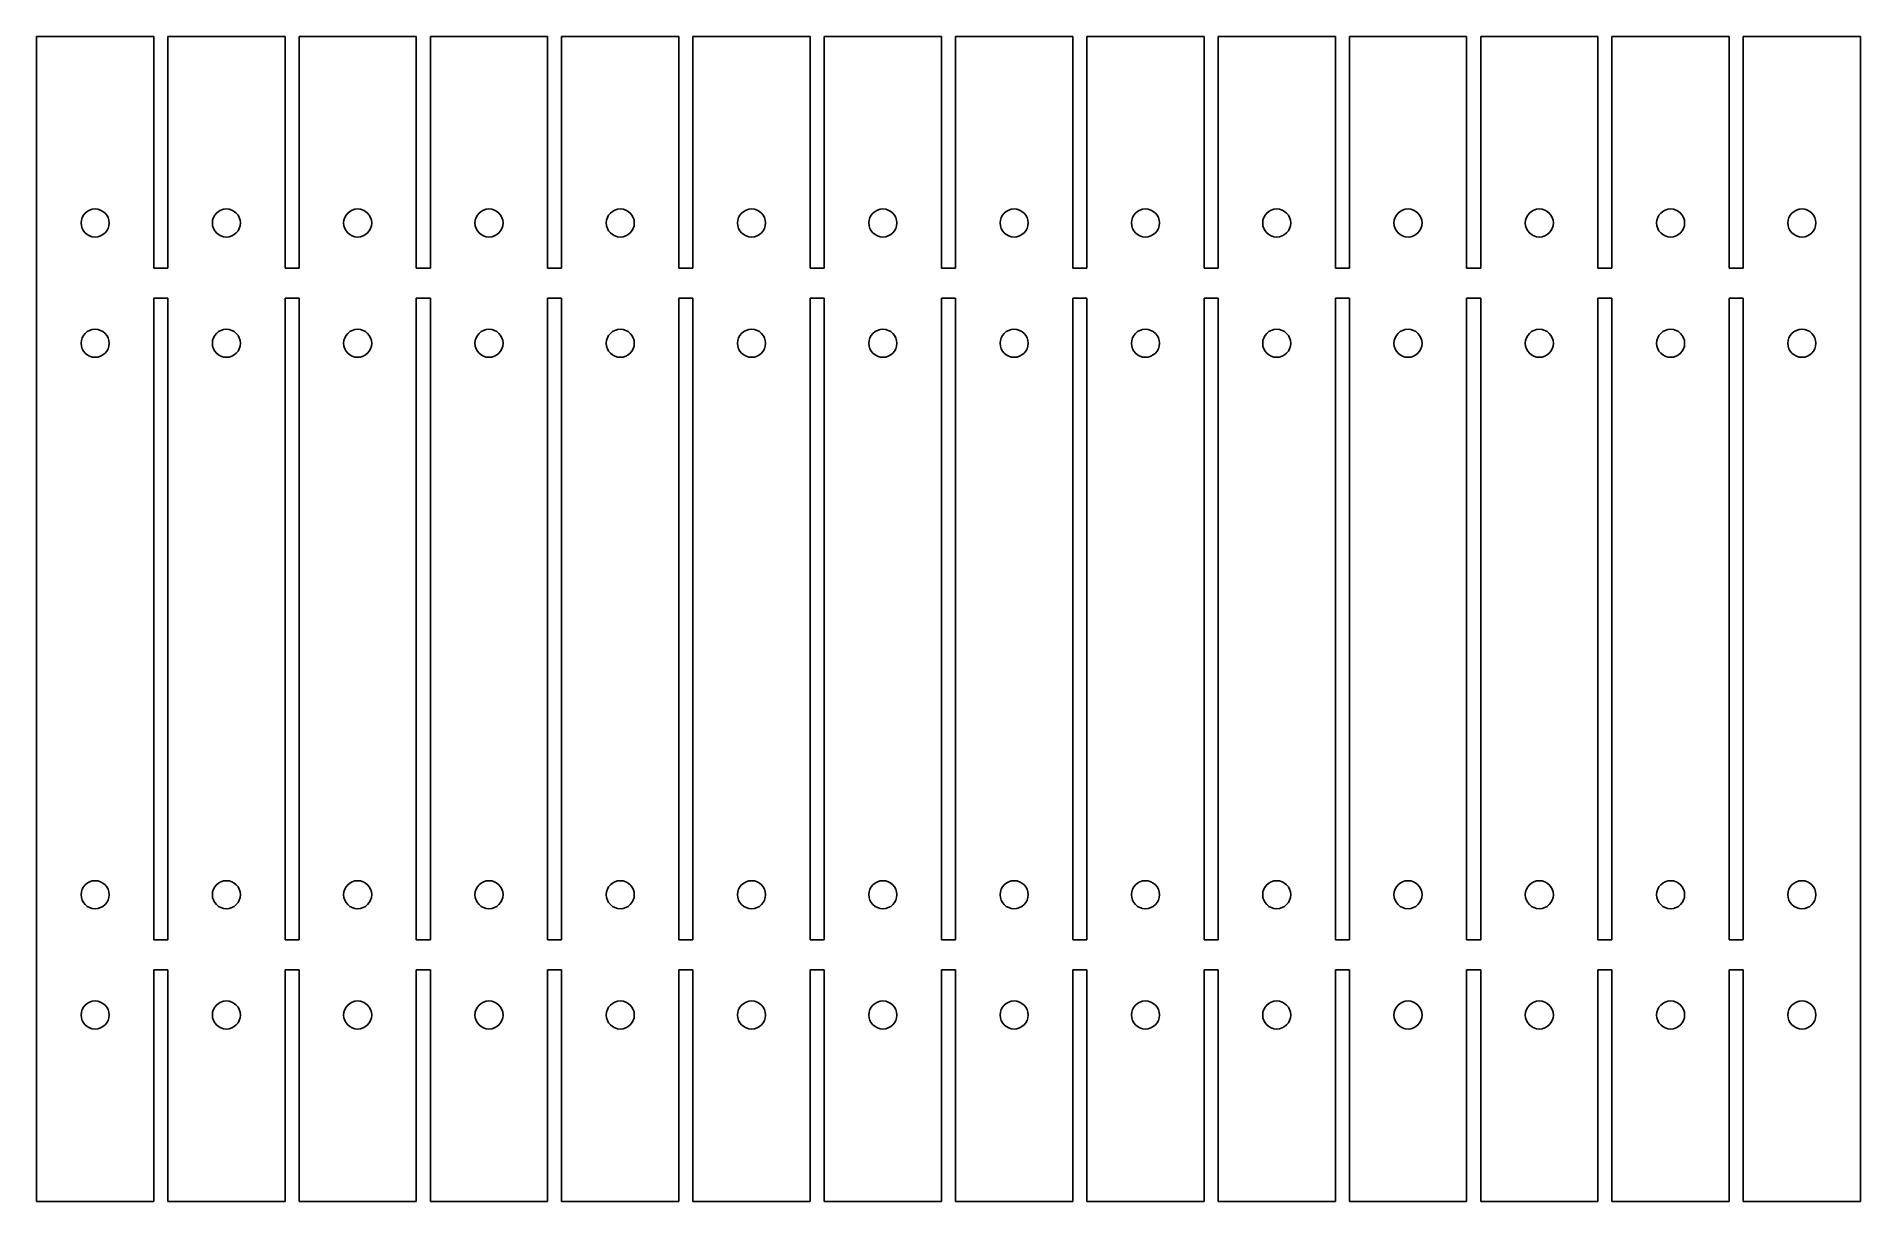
# Model space of a CAD drawing. Header units: millimetres. Extents: x -45.5 to 45.5, y -29.1 to 29.1.
import ezdxf

# ---------------------------------------------------------------- set-up
doc = ezdxf.new("R2010")
doc.units = ezdxf.units.MM
doc.layers.add('CUTOUTS', color=1, linetype='CONTINUOUS')
doc.layers.add('PERIMETER', color=5, linetype='CONTINUOUS')

msp = doc.modelspace()

# ---------------------------------------------------------------- linework, layer by layer
at = {"layer": 'CUTOUTS'}
for p, q in [((-39.65, -16), (-39.65, 16)), ((-39.65, 16), (-38.95, 16)), ((-38.95, 16), (-38.95, -16)), ((-33.1, 16), (-32.4, 16)), ((-33.1, -16), (-33.1, 16)), ((-32.4, 16), (-32.4, -16)), ((-26.55, -16), (-26.55, 16)), ((-26.55, 16), (-25.85, 16)), ((-25.85, 16), (-25.85, -16)), ((-20, -16), (-20, 16)), ((-20, 16), (-19.3, 16)), ((-19.3, 16), (-19.3, -16)), ((-13.45, -16), (-13.45, 16)), ((-13.45, 16), (-12.75, 16)), ((-12.75, 16), (-12.75, -16)), ((-6.9, 16), (-6.2, 16)), ((-6.9, -16), (-6.9, 16)), ((-6.2, 16), (-6.2, -16)), ((-0.35, 16), (0.35, 16)), ((-0.35, -16), (-0.35, 16)), ((0.35, 16), (0.35, -16)), ((6.2, -16), (6.2, 16)), ((6.2, 16), (6.9, 16)), ((6.9, 16), (6.9, -16)), ((12.75, 16), (13.45, 16)), ((12.75, -16), (12.75, 16)), ((13.45, 16), (13.45, -16)), ((19.3, -16), (19.3, 16)), ((19.3, 16), (20, 16)), ((20, 16), (20, -16)), ((25.85, 16), (26.55, 16)), ((25.85, -16), (25.85, 16)), ((26.55, 16), (26.55, -16)), ((32.4, -16), (32.4, 16)), ((32.4, 16), (33.1, 16)), ((33.1, 16), (33.1, -16)), ((38.95, 16), (39.65, 16)), ((38.95, -16), (38.95, 16)), ((39.65, 16), (39.65, -16)), ((-38.95, -16), (-39.65, -16)), ((-32.4, -16), (-33.1, -16)), ((-25.85, -16), (-26.55, -16)), ((-19.3, -16), (-20, -16)), ((-12.75, -16), (-13.45, -16)), ((-6.2, -16), (-6.9, -16)), ((0.35, -16), (-0.35, -16)), ((6.9, -16), (6.2, -16)), ((13.45, -16), (12.75, -16)), ((20, -16), (19.3, -16)), ((26.55, -16), (25.85, -16)), ((33.1, -16), (32.4, -16)), ((39.65, -16), (38.95, -16))]:
    msp.add_line(p, q, dxfattribs=at)
for centre in [(-42.575, 19.75), (-36.025, 19.75), (-29.475, 19.75), (-22.925, 19.75), (-16.375, 19.75), (-9.825, 19.75), (-3.275, 19.75), (3.275, 19.75), (9.825, 19.75), (16.375, 19.75), (22.925, 19.75), (29.475, 19.75), (36.025, 19.75), (42.575, 19.75), (-42.575, 13.75), (-36.025, 13.75), (-29.475, 13.75), (-22.925, 13.75), (-16.375, 13.75), (-9.825, 13.75), (-3.275, 13.75), (3.275, 13.75), (9.825, 13.75), (16.375, 13.75), (22.925, 13.75), (29.475, 13.75), (36.025, 13.75), (42.575, 13.75), (-42.575, -13.75), (-36.025, -13.75), (-29.475, -13.75), (-22.925, -13.75), (-16.375, -13.75), (-9.825, -13.75), (-3.275, -13.75), (3.275, -13.75), (9.825, -13.75), (16.375, -13.75), (22.925, -13.75), (29.475, -13.75), (36.025, -13.75), (42.575, -13.75), (-42.575, -19.75), (-36.025, -19.75), (-29.475, -19.75), (-22.925, -19.75), (-16.375, -19.75), (-9.825, -19.75), (-3.275, -19.75), (3.275, -19.75), (9.825, -19.75), (16.375, -19.75), (22.925, -19.75), (29.475, -19.75), (36.025, -19.75), (42.575, -19.75)]:
    msp.add_circle(centre, 0.7, dxfattribs=at)
at = {"layer": 'PERIMETER'}
for p, q in [((-39.65, 29.05), (-45.5, 29.05)), ((-45.5, 29.05), (-45.5, -29.05)), ((-39.65, 17.5), (-39.65, 29.05)), ((-33.1, 29.05), (-38.95, 29.05)), ((-38.95, 29.05), (-38.95, 17.5)), ((-33.1, 17.5), (-33.1, 29.05)), ((-26.55, 29.05), (-32.4, 29.05)), ((-32.4, 29.05), (-32.4, 17.5)), ((-26.55, 17.5), (-26.55, 29.05)), ((-20, 29.05), (-25.85, 29.05)), ((-25.85, 29.05), (-25.85, 17.5)), ((-20, 17.5), (-20, 29.05)), ((-13.45, 29.05), (-19.3, 29.05)), ((-19.3, 29.05), (-19.3, 17.5)), ((-13.45, 17.5), (-13.45, 29.05)), ((-6.9, 29.05), (-12.75, 29.05)), ((-12.75, 29.05), (-12.75, 17.5)), ((-6.9, 17.5), (-6.9, 29.05)), ((-0.35, 29.05), (-6.2, 29.05)), ((-6.2, 29.05), (-6.2, 17.5)), ((-0.35, 17.5), (-0.35, 29.05)), ((6.2, 29.05), (0.35, 29.05)), ((0.35, 29.05), (0.35, 17.5)), ((6.2, 17.5), (6.2, 29.05)), ((12.75, 29.05), (6.9, 29.05)), ((6.9, 29.05), (6.9, 17.5)), ((12.75, 17.5), (12.75, 29.05)), ((19.3, 29.05), (13.45, 29.05)), ((13.45, 29.05), (13.45, 17.5)), ((19.3, 17.5), (19.3, 29.05)), ((25.85, 29.05), (20, 29.05)), ((20, 29.05), (20, 17.5)), ((25.85, 17.5), (25.85, 29.05)), ((32.4, 29.05), (26.55, 29.05)), ((26.55, 29.05), (26.55, 17.5)), ((32.4, 17.5), (32.4, 29.05)), ((38.95, 29.05), (33.1, 29.05)), ((33.1, 29.05), (33.1, 17.5)), ((38.95, 17.5), (38.95, 29.05)), ((39.65, 29.05), (39.65, 17.5)), ((45.5, 29.05), (39.65, 29.05)), ((45.5, -29.05), (45.5, 29.05)), ((-38.95, 17.5), (-39.65, 17.5)), ((-32.4, 17.5), (-33.1, 17.5)), ((-25.85, 17.5), (-26.55, 17.5)), ((-19.3, 17.5), (-20, 17.5)), ((-12.75, 17.5), (-13.45, 17.5)), ((-6.2, 17.5), (-6.9, 17.5)), ((0.35, 17.5), (-0.35, 17.5)), ((6.9, 17.5), (6.2, 17.5)), ((13.45, 17.5), (12.75, 17.5)), ((20, 17.5), (19.3, 17.5)), ((26.55, 17.5), (25.85, 17.5)), ((33.1, 17.5), (32.4, 17.5)), ((39.65, 17.5), (38.95, 17.5)), ((-39.65, -29.05), (-39.65, -17.5)), ((-39.65, -17.5), (-38.95, -17.5)), ((-38.95, -17.5), (-38.95, -29.05)), ((-33.1, -29.05), (-33.1, -17.5)), ((-33.1, -17.5), (-32.4, -17.5)), ((-32.4, -17.5), (-32.4, -29.05)), ((-26.55, -29.05), (-26.55, -17.5)), ((-26.55, -17.5), (-25.85, -17.5)), ((-25.85, -17.5), (-25.85, -29.05)), ((-20, -29.05), (-20, -17.5)), ((-20, -17.5), (-19.3, -17.5)), ((-19.3, -17.5), (-19.3, -29.05)), ((-13.45, -29.05), (-13.45, -17.5)), ((-13.45, -17.5), (-12.75, -17.5)), ((-12.75, -17.5), (-12.75, -29.05)), ((-6.9, -29.05), (-6.9, -17.5)), ((-6.9, -17.5), (-6.2, -17.5)), ((-6.2, -17.5), (-6.2, -29.05)), ((-0.35, -29.05), (-0.35, -17.5)), ((-0.35, -17.5), (0.35, -17.5)), ((0.35, -17.5), (0.35, -29.05)), ((6.2, -29.05), (6.2, -17.5)), ((6.2, -17.5), (6.9, -17.5)), ((6.9, -17.5), (6.9, -29.05)), ((12.75, -29.05), (12.75, -17.5)), ((12.75, -17.5), (13.45, -17.5)), ((13.45, -17.5), (13.45, -29.05)), ((19.3, -29.05), (19.3, -17.5)), ((19.3, -17.5), (20, -17.5)), ((20, -17.5), (20, -29.05)), ((25.85, -29.05), (25.85, -17.5)), ((25.85, -17.5), (26.55, -17.5)), ((26.55, -17.5), (26.55, -29.05)), ((32.4, -29.05), (32.4, -17.5)), ((32.4, -17.5), (33.1, -17.5)), ((33.1, -17.5), (33.1, -29.05)), ((38.95, -29.05), (38.95, -17.5)), ((38.95, -17.5), (39.65, -17.5)), ((39.65, -17.5), (39.65, -29.05)), ((-45.5, -29.05), (-39.65, -29.05)), ((-38.95, -29.05), (-33.1, -29.05)), ((-32.4, -29.05), (-26.55, -29.05)), ((-25.85, -29.05), (-20, -29.05)), ((-19.3, -29.05), (-13.45, -29.05)), ((-12.75, -29.05), (-6.9, -29.05)), ((-6.2, -29.05), (-0.35, -29.05)), ((0.35, -29.05), (6.2, -29.05)), ((6.9, -29.05), (12.75, -29.05)), ((13.45, -29.05), (19.3, -29.05)), ((20, -29.05), (25.85, -29.05)), ((26.55, -29.05), (32.4, -29.05)), ((33.1, -29.05), (38.95, -29.05)), ((39.65, -29.05), (45.5, -29.05))]:
    msp.add_line(p, q, dxfattribs=at)

doc.saveas('drawing.dxf')
